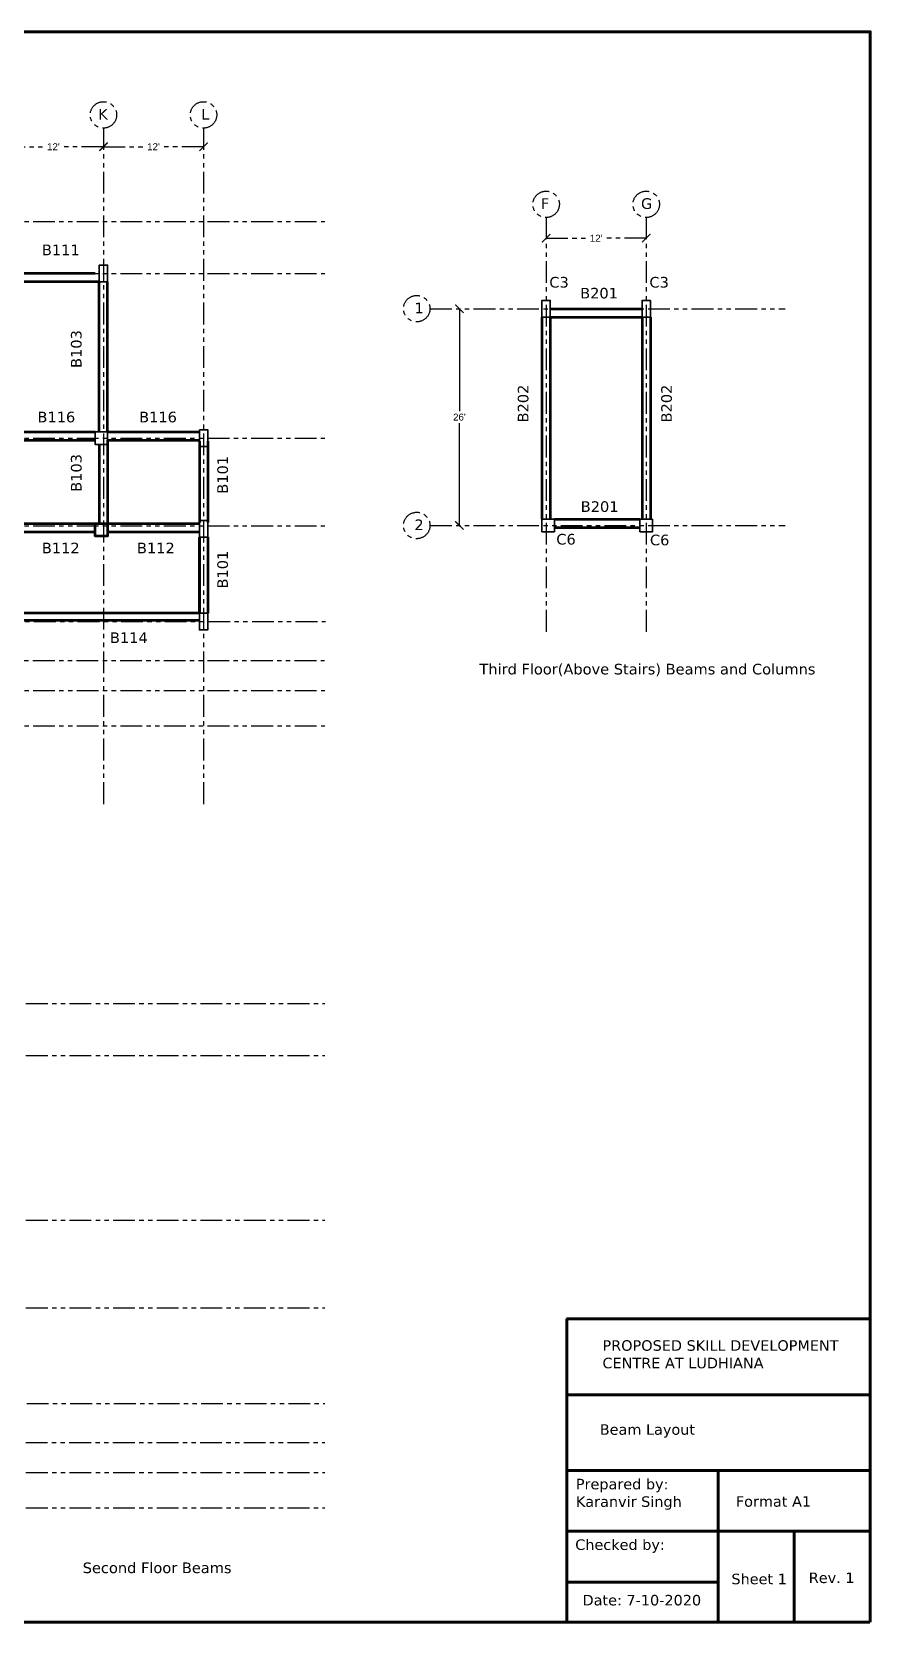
# Model space of a CAD drawing. Header units: feet. Extents: x 15113 to 123217, y -97269 to -8247.
# Drawn here: x 47685 to 48892, y -45138 to -42849 of the extents above; entities that cross this region are included whole.
import ezdxf

# ---------------------------------------------------------------- set-up
doc = ezdxf.new("R2010")
doc.units = ezdxf.units.FT
doc.header["$LTSCALE"] = 50.2
doc.header["$MEASUREMENT"] = 0
doc.header["$PDMODE"] = 3
doc.linetypes.add('PHANTOM2', pattern=[1.25, 0.625, -0.125, 0.125, -0.125, 0.125, -0.125])
doc.layers.get('0').update_dxf_attribs({"lineweight": 35})
for name, color, linetype, lineweight in [('drg seal', 250, 'Continuous', 120), ('Str Beam', 10, 'Continuous', 35), ('Str Clm 2', 7, 'Continuous', 35), ('Str Column', 50, 'Continuous', 35), ('Str LBL', 3, 'Continuous', 35)]:
    doc.layers.add(name, color=color, linetype=linetype, lineweight=lineweight)
doc.layers.add('drg seal txt', color=7, linetype='Continuous')
doc.layers.add('Str grid', color=7, linetype='Continuous', true_color=0x17d337)
doc.styles.get("Standard").update_dxf_attribs({"font": 'arial.ttf'})
doc.dimstyles.new('Copy of Standard', dxfattribs={"dimscale": 40, "dimtxt": 0.25, "dimasz": 0.3, "dimexe": 0.18, "dimexo": 5, "dimgap": 0.09, "dimtad": 0, "dimtih": 1, "dimtoh": 1, "dimdec": 0, "dimzin": 0, "dimdsep": 46, "dimlunit": 4, "dimtxsty": 'Standard', "dimcen": 0.2, "dimse1": 1, "dimse2": 1, "dimadec": 0, "dimazin": 0, "dimtfac": 1, "dimtdec": 0, "dimtofl": 0, "dimtmove": 0, "dimatfit": 3, "dimfxl": 1, "dimtolj": 1, "dimtzin": 0, "dimarcsym": 0})

# ---------------------------------------------------------------- blocks, each defined once
blk = doc.blocks.new('_ArchTick')
at = {"color": 0, "linetype": 'ByBlock', "const_width": 0.15}
blk.add_lwpolyline([(-0.5, -0.5), (0.5, 0.5)], dxfattribs=at)
blk = doc.blocks.new('*D751')
at = {"layer": 'Defpoints', "color": 0, "linetype": 'PHANTOM2', "transparency": 16777216}
for p in [(47644.5, -43014.4), (47788.5, -43014.4), (47788.5, -43014.4)]:
    blk.add_point(p, dxfattribs=at)
at = {"layer": 'Str grid', "color": 0, "linetype": 'PHANTOM2', "lineweight": -2, "transparency": 16777216}
for p, q in [((47644.5, -43014.4), (47704.9, -43014.4)), ((47788.5, -43014.4), (47728.1, -43014.4))]:
    blk.add_line(p, q, dxfattribs=at)
at = {"layer": 'Str grid', "color": 0, "linetype": 'PHANTOM2', "lineweight": -2, "transparency": 16777216, "xscale": 12, "yscale": 12, "zscale": 12, "rotation": 180}
blk.add_blockref('_ArchTick', (47644.5, -43014.4), dxfattribs=at)
at = {"layer": 'Str grid', "color": 0, "linetype": 'PHANTOM2', "lineweight": -2, "transparency": 16777216, "xscale": 12, "yscale": 12, "zscale": 12}
blk.add_blockref('_ArchTick', (47788.5, -43014.4), dxfattribs=at)
at = {"layer": 'Str grid', "color": 0, "linetype": 'PHANTOM2', "transparency": 16777216, "insert": (47716.5, -43014.4), "char_height": 10, "attachment_point": 5}
blk.add_mtext("\\A1;12'", dxfattribs=at)
blk = doc.blocks.new('*D752')
at = {"layer": 'Defpoints', "color": 0, "linetype": 'PHANTOM2', "transparency": 16777216}
for p in [(47788.5, -43014.4), (47932.5, -43014.4), (47932.5, -43014.4)]:
    blk.add_point(p, dxfattribs=at)
at = {"layer": 'Str grid', "color": 0, "linetype": 'PHANTOM2', "lineweight": -2, "transparency": 16777216}
for p, q in [((47788.5, -43014.4), (47848.9, -43014.4)), ((47932.5, -43014.4), (47872.1, -43014.4))]:
    blk.add_line(p, q, dxfattribs=at)
at = {"layer": 'Str grid', "color": 0, "linetype": 'PHANTOM2', "lineweight": -2, "transparency": 16777216, "xscale": 12, "yscale": 12, "zscale": 12, "rotation": 180}
blk.add_blockref('_ArchTick', (47788.5, -43014.4), dxfattribs=at)
at = {"layer": 'Str grid', "color": 0, "linetype": 'PHANTOM2', "lineweight": -2, "transparency": 16777216, "xscale": 12, "yscale": 12, "zscale": 12}
blk.add_blockref('_ArchTick', (47932.5, -43014.4), dxfattribs=at)
at = {"layer": 'Str grid', "color": 0, "linetype": 'PHANTOM2', "transparency": 16777216, "insert": (47860.5, -43014.4), "char_height": 10, "attachment_point": 5}
blk.add_mtext("\\A1;12'", dxfattribs=at)
blk = doc.blocks.new('*D753')
at = {"layer": 'Defpoints', "color": 0, "linetype": 'Continuous', "transparency": 16777216}
for p in [(48300.6, -43247.5), (48300.6, -43559.5), (48300.6, -43559.5)]:
    blk.add_point(p, dxfattribs=at)
at = {"layer": 'Str grid', "color": 0, "linetype": 'Continuous', "lineweight": -2, "transparency": 16777216}
for p, q in [((48300.6, -43247.5), (48300.6, -43394.8)), ((48300.6, -43559.5), (48300.6, -43412.2))]:
    blk.add_line(p, q, dxfattribs=at)
at = {"layer": 'Str grid', "color": 0, "linetype": 'Continuous', "lineweight": -2, "transparency": 16777216, "xscale": 12, "yscale": 12, "zscale": 12}
for p, rotation in [((48300.6, -43247.5), 90), ((48300.6, -43559.5), 270)]:
    blk.add_blockref('_ArchTick', p, dxfattribs=dict(at, rotation=rotation))
at = {"layer": 'Str grid', "color": 0, "linetype": 'Continuous', "transparency": 16777216, "insert": (48300.6, -43403.5), "char_height": 10, "attachment_point": 5}
blk.add_mtext("\\A1;26'", dxfattribs=at)
blk = doc.blocks.new('*D938')
at = {"layer": 'Defpoints', "color": 0, "linetype": 'PHANTOM2', "transparency": 16777216}
for p in [(48425.4, -43146), (48569.4, -43146), (48569.4, -43146)]:
    blk.add_point(p, dxfattribs=at)
at = {"layer": 'Str grid', "color": 0, "linetype": 'PHANTOM2', "lineweight": -2, "transparency": 16777216}
for p, q in [((48425.4, -43146), (48485.8, -43146)), ((48569.4, -43146), (48509, -43146))]:
    blk.add_line(p, q, dxfattribs=at)
at = {"layer": 'Str grid', "color": 0, "linetype": 'PHANTOM2', "lineweight": -2, "transparency": 16777216, "xscale": 12, "yscale": 12, "zscale": 12, "rotation": 180}
blk.add_blockref('_ArchTick', (48425.4, -43146), dxfattribs=at)
at = {"layer": 'Str grid', "color": 0, "linetype": 'PHANTOM2', "lineweight": -2, "transparency": 16777216, "xscale": 12, "yscale": 12, "zscale": 12}
blk.add_blockref('_ArchTick', (48569.4, -43146), dxfattribs=at)
at = {"layer": 'Str grid', "color": 0, "linetype": 'PHANTOM2', "transparency": 16777216, "insert": (48497.4, -43146), "char_height": 10, "attachment_point": 5}
blk.add_mtext("\\A1;12'", dxfattribs=at)

msp = doc.modelspace()

# ---------------------------------------------------------------- linework, layer by layer
at = {"layer": 'drg seal', "lineweight": 70}
for p, q in [((48454.65552, -44701.17614), (48891.16603, -44701.17614)), ((48455.06754, -45137.68665), (48455.06754, -44701.17614)), ((48454.65552, -44810.30377), (48891.16603, -44810.30377)), ((48454.65552, -44919.4314), (48891.16603, -44919.4314)), ((48672.91077, -44919.4314), (48672.91077, -45137.68665)), ((48455.06754, -45006.7335), (48891.16603, -45006.7335)), ((48782.0384, -45006.7335), (48782.0384, -45137.68665)), ((48456.17279, -45080.25238), (48674.42805, -45080.25238))]:
    msp.add_line(p, q, dxfattribs=at)
msp.add_lwpolyline([(48891.57804, -45137.68665), (48891.57804, -42849.03238), (45865.42619, -42849.03238), (45865.42619, -45137.68665), (48891.16603, -45137.68665)], dxfattribs=at)
at = {"layer": 'Str Beam', "linetype": 'Continuous', "lineweight": 53}
for p, q in [((47776.48494, -43196.80777), (47650.48494, -43196.80777)), ((47782.48494, -43208.80777), (47650.48494, -43208.80777)), ((47782.48494, -43424.80777), (47782.48494, -43208.80777)), ((47794.48494, -43424.80777), (47794.48494, -43208.80777)), ((48431.37275, -43247.45698), (48563.37275, -43247.45698)), ((48419.37275, -43259.45698), (48419.37275, -43550.45698)), ((48431.37275, -43259.45698), (48563.37275, -43259.45698)), ((48431.37275, -43259.45698), (48431.37275, -43550.45698)), ((48563.37275, -43259.45698), (48563.37275, -43550.45698)), ((48575.37275, -43259.45698), (48575.37275, -43550.45698)), ((47650.48494, -43424.80777), (47776.48494, -43424.80777)), ((47650.48494, -43436.80777), (47776.48494, -43436.80777)), ((47794.48494, -43424.80777), (47926.48494, -43424.80777)), ((47794.48494, -43436.80777), (47926.48494, -43436.80777)), ((47794.48494, -43436.80777), (47794.48494, -43556.80777)), ((47926.48494, -43438.30777), (47926.48494, -43555.30777)), ((47938.48494, -43438.30777), (47938.48494, -43555.30777)), ((47782.48494, -43442.80777), (47782.48494, -43556.80777)), ((48437.37275, -43550.45698), (48560.37275, -43550.45698)), ((47650.48494, -43556.80777), (47776.48494, -43556.80777)), ((47650.48494, -43568.80777), (47776.48494, -43568.80777)), ((47794.48494, -43556.80777), (47926.48494, -43556.80777)), ((47794.48494, -43568.80777), (47926.48494, -43568.80777)), ((48437.37275, -43562.45698), (48560.37275, -43562.45698)), ((47926.48494, -43685.80777), (47926.48494, -43576.30777)), ((47926.48494, -43576.30777), (47926.48494, -43685.80777)), ((47926.48494, -43685.80777), (47926.48494, -43576.30777)), ((47938.48494, -43576.30777), (47938.48494, -43685.80777)), ((47926.48494, -43685.80777), (47650.48494, -43685.80777)), ((47926.48494, -43696.30777), (47650.48494, -43696.30777))]:
    msp.add_line(p, q, dxfattribs=at)
at = {"layer": 'Str Clm 2', "color": 3, "linetype": 'Continuous'}
for points in [[(48431.37275, -43235.45698), (48431.37275, -43259.45698), (48419.37275, -43259.45698), (48419.37275, -43235.45698)], [(48575.37275, -43235.45698), (48575.37275, -43259.45698), (48563.37275, -43259.45698), (48563.37275, -43235.45698)]]:
    msp.add_lwpolyline(points, close=True, dxfattribs=at)
at = {"layer": 'Str Column', "linetype": 'Continuous'}
msp.add_lwpolyline([(47794.48494, -43208.80777), (47794.48494, -43184.80777), (47782.48494, -43184.80777), (47782.48494, -43208.80737)], close=True, dxfattribs=at)
at = {"layer": 'Str Column', "color": 2, "linetype": 'Continuous'}
for points in [[(48419.37275, -43235.45698), (48431.37275, -43235.45698), (48431.37275, -43259.45698), (48419.37275, -43259.45698)], [(48563.37275, -43235.45698), (48575.37275, -43235.45698), (48575.37275, -43259.45698), (48563.37275, -43259.45698)], [(47794.48494, -43424.80777), (47794.48494, -43442.80777), (47776.48494, -43442.80777), (47776.48494, -43424.80777)], [(47926.48494, -43421.80777), (47938.48494, -43421.80777), (47938.48494, -43445.80777), (47926.48494, -43445.80777)], [(47926.48494, -43552.30777), (47938.48494, -43552.30777), (47938.48494, -43576.30777), (47926.48494, -43576.30777)], [(48437.37275, -43550.45698), (48437.37275, -43568.45698), (48419.37275, -43568.45698), (48419.37275, -43550.45698)], [(48578.37275, -43550.45698), (48578.37275, -43568.45698), (48560.37275, -43568.45698), (48560.37275, -43550.45698)], [(47794.48494, -43556.80777), (47794.48494, -43574.80777), (47776.48494, -43574.80777), (47776.48494, -43556.80777)], [(47926.48494, -43685.80777), (47938.48494, -43685.80777), (47938.48494, -43709.80777), (47926.48494, -43709.80777)]]:
    msp.add_lwpolyline(points, close=True, dxfattribs=at)
at = {"layer": 'Str Column', "linetype": 'Continuous', "lineweight": 53}
msp.add_lwpolyline([(47794.48494, -43556.80777), (47794.48494, -43574.80777), (47776.48494, -43574.80777), (47776.48494, -43556.80777)], close=True, dxfattribs=at)
at = {"layer": 'Str grid', "color": 0, "linetype": 'PHANTOM2'}
for p, q in [((47788.48494, -42987.63741), (47788.48494, -43963.38877)), ((47932.48494, -42987.63741), (47932.48494, -43963.38877)), ((48425.37275, -43116.28702), (48425.37275, -43712.79999)), ((48569.37275, -43116.28702), (48569.37275, -43712.79999)), ((46181.35223, -43121.80796), (48106.99267, -43121.80796)), ((46181.35223, -43196.80777), (48106.99267, -43196.80777)), ((48258.24628, -43247.45698), (48769.33246, -43247.45698)), ((46181.34601, -43433.80777), (48106.98645, -43433.80777)), ((46181.34601, -43559.80777), (48106.98645, -43559.80777)), ((48258.24005, -43559.45679), (48769.33246, -43559.45679)), ((46182.48518, -43697.80777), (48108.12562, -43697.80777)), ((46181.03083, -43753.73448), (48106.67127, -43753.73448)), ((46181.35223, -43796.80777), (48106.99267, -43796.80777)), ((46181.35223, -43847.80777), (48106.99267, -43847.80777)), ((46610.20965, -44247.12141), (48106.99267, -44247.12141)), ((46610.20965, -44322.12121), (48106.99267, -44322.12121)), ((46610.20343, -44559.12121), (48106.99267, -44559.12121)), ((46610.20343, -44685.12121), (48106.99267, -44685.12121)), ((46611.3426, -44823.12121), (48106.99267, -44823.12121)), ((46609.88825, -44879.04792), (48106.99267, -44879.04792)), ((46610.20965, -44922.12121), (48106.99267, -44922.12121)), ((46610.20965, -44973.12121), (48106.99267, -44973.12121))]:
    msp.add_line(p, q, dxfattribs=at)
for centre in [(47788.48494, -42968.60982), (47932.48494, -42968.60982), (48425.37275, -43097.25943), (48569.37275, -43097.25943), (48239.21869, -43247.45698), (48239.21246, -43559.45679)]:
    msp.add_circle(centre, 19.02759, dxfattribs=at)

# ---------------------------------------------------------------- texts
at = {"layer": 'drg seal txt', "attachment_point": 1}
for s, insert, char_height, width in [('{\\fVerdana|b0|i0|c0|p34;K}', (47781.00126, -42959.95129), 15.2852164, 2687.8083334), ('{\\fVerdana|b0|i0|c0|p34;L}', (47929.05593, -42959.95129), 15.2852164, 2687.8083334), ('{\\fVerdana|b0|i0|c0|p34;F}', (48417.88907, -43088.6009), 15.2852164, 2687.8083334), ('{\\fVerdana|b0|i0|c0|p34;G}', (48561.88907, -43088.6009), 15.2852164, 2687.8083334), ('{\\fVerdana|b0|i0|c0|p34;1}', (48235.89948, -43238.79845), 15.2852164, 2687.8083334), ('{\\fVerdana|b0|i0|c0|p34;2}', (48235.89326, -43550.79825), 15.2852164, 2687.8083334), ('{\\fVerdana|b0|i0|c0|p34;PROPOSED SKILL DEVELOPMENT\\PCENTRE AT LUDHIANA}', (48506.42468, -44731.94668), 15.1323642, 2660.93025), ('{\\fPunjabi|b0|i0|c0|p2;°}', (48551.02034, -44741.55421), 6.4668223, 4093.7388462), ('{\\fVerdana|b0|i0|c0|p34;Beam Layout}', (48502.5243, -44852.82174), 15.1323642, 2660.93025), ('{\\fVerdana|b0|i0|c0|p34;Prepared by:\\PKaranvir Singh}', (48468.11657, -44931.33269), 15.1323642, 2660.93025), ('{\\fVerdana|b0|i0|c0|p34;Format A1}', (48698.32235, -44956.34944), 15.1323642, 2660.93025), ('{\\fVerdana|b0|i0|c0|p34;Checked by:}', (48467.21673, -45018.52774), 15.1323642, 2660.93025), ('{\\fVerdana|b0|i0|c0|p34;Sheet 1}', (48691.9157, -45067.91213), 15.1323642, 2660.93025), ('{\\fVerdana|b0|i0|c0|p34;Rev. 1}', (48803.19642, -45066.18611), 15.1323642, 2660.93025), ('{\\fVerdana|b0|i0|c0|p34;Date: 7-10-2020}', (48477.75929, -45098.40692), 15.1323642, 2660.93025)]:
    msp.add_mtext(s, dxfattribs=dict(at, insert=insert, char_height=char_height, width=width))
at = {"layer": 'drg seal txt', "lineweight": 53, "char_height": 15.2852164, "width": 2687.8083334, "attachment_point": 1}
for s, insert in [('{\\fVerdana|b0|i0|c0|p34;Third Floor(Above Stairs) Beams and Columns}', (48329.39014, -43758.51795)), ('{\\fVerdana|b0|i0|c0|p34;Second Floor Beams}', (47758.68402, -45051.78556))]:
    msp.add_mtext(s, dxfattribs=dict(at, insert=insert))
at = {"layer": 'Str LBL', "char_height": 15.2852164, "width": 28.177633, "attachment_point": 1}
for s, insert in [('{\\fVerdana|b0|i0|c0|p34;B111}', (47699.97887, -43155.26173)), ('{\\fVerdana|b0|i0|c0|p34;C3}', (48429.99537, -43201.7849)), ('{\\fVerdana|b0|i0|c0|p34;C3}', (48573.99537, -43201.7849)), ('{\\fVerdana|b0|i0|c0|p34;B201}', (48474.29869, -43217.47351)), ('{\\fVerdana|b0|i0|c0|p34;B116}', (47693.53501, -43395.7626)), ('{\\fVerdana|b0|i0|c0|p34;B116}', (47839.78922, -43395.7626)), ('{\\fVerdana|b0|i0|c0|p34;B201}', (48475.15667, -43524.6277)), ('{\\fVerdana|b0|i0|c0|p34;C6}', (48440.00901, -43571.60886)), ('{\\fVerdana|b0|i0|c0|p34;C6}', (48574.74591, -43572.67157)), ('{\\fVerdana|b0|i0|c0|p34;B112}', (47699.84608, -43584.24109)), ('{\\fVerdana|b0|i0|c0|p34;B112}', (47836.70015, -43584.24109)), ('{\\fVerdana|b0|i0|c0|p34;B114}', (47797.8236, -43713.30046))]:
    msp.add_mtext(s, dxfattribs=dict(at, insert=insert))
at = {"layer": 'Str LBL', "char_height": 15.2852164, "width": 28.177633, "attachment_point": 1, "rotation": 90}
for s, insert in [('{\\fVerdana|b0|i0|c0|p34;B103}', (47741.76556, -43332.75247)), ('{\\fVerdana|b0|i0|c0|p34;B202}', (48384.591, -43411.18974)), ('{\\fVerdana|b0|i0|c0|p34;B202}', (48590.9281, -43411.18974)), ('{\\fVerdana|b0|i0|c0|p34;B103}', (47741.76556, -43511.0185)), ('{\\fVerdana|b0|i0|c0|p34;B101}', (47952.30296, -43513.73819)), ('{\\fVerdana|b0|i0|c0|p34;B101}', (47952.30296, -43650.19881))]:
    msp.add_mtext(s, dxfattribs=dict(at, insert=insert))

# ---------------------------------------------------------------- dimensions: what is measured, and where the dimension line sits
at = {"layer": 'Str grid', "color": 0, "linetype": 'PHANTOM2'}
for base, p1, p2, picture, middle in [((47788.48494, -43014.35031), (47644.48494, -43014.35031), (47788.48494, -43014.35031), '*D751', (47716.48494, -43014.35031)), ((47932.48494, -43014.35031), (47788.48494, -43014.35031), (47932.48494, -43014.35031), '*D752', (47860.48494, -43014.35031)), ((48569.37275, -43146.03196), (48425.37275, -43146.03196), (48569.37275, -43146.03196), '*D938', (48497.37275, -43146.03196))]:
    dim = msp.add_linear_dim(base=base, p1=p1, p2=p2, dimstyle='Copy of Standard', override={"dimblk": 'ArchTick'}, dxfattribs=at)
    dim.commit()
    dim.dimension.update_dxf_attribs({"geometry": picture, "text_midpoint": middle})
at = {"layer": 'Str grid', "color": 0, "linetype": 'Continuous'}
dim = msp.add_linear_dim(base=(48300.61187, -43559.45679), p1=(48300.61187, -43247.45698), p2=(48300.61187, -43559.45679), angle=90, dimstyle='Copy of Standard', override={"dimblk": 'ArchTick'}, dxfattribs=at)
dim.commit()
dim.dimension.update_dxf_attribs({"geometry": '*D753', "text_midpoint": (48300.61187, -43403.45688)})

doc.saveas('drawing.dxf')
